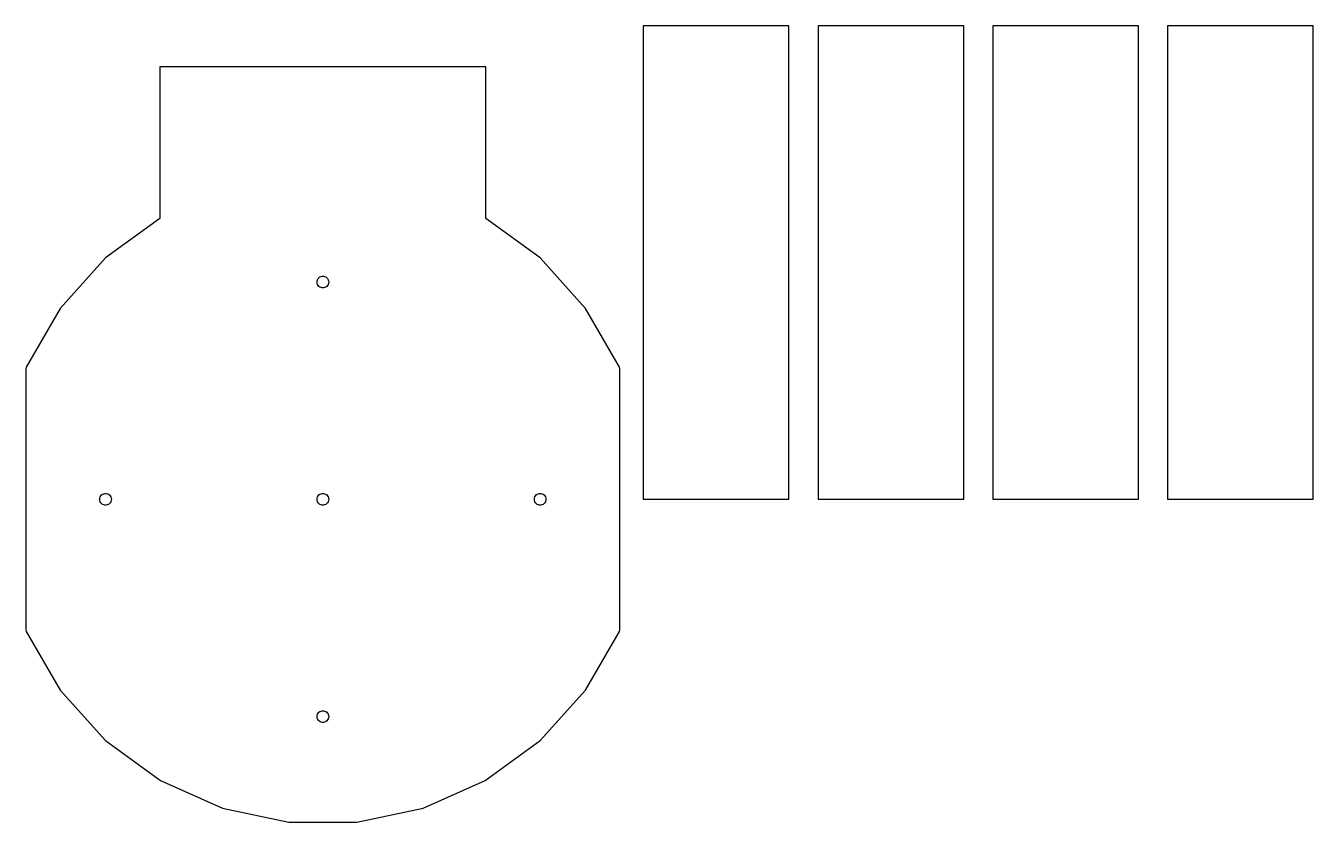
# Model space of a CAD drawing. Header units: metres. Extents: x -102 to 340, y -111 to 163.
import ezdxf

# ---------------------------------------------------------------- set-up
doc = ezdxf.new("R2010")
doc.units = ezdxf.units.M

msp = doc.modelspace()

# ---------------------------------------------------------------- linework, layer by layer
for p, q in [((160, 162.6), (110, 162.6)), ((110, 162.6), (110, 0)), ((160, 0), (160, 162.6)), ((220, 162.6), (170, 162.6)), ((170, 162.6), (170, 0)), ((220, 0), (220, 162.6)), ((280, 162.6), (230, 162.6)), ((230, 162.6), (230, 0)), ((280, 0), (280, 162.6)), ((340, 162.6), (290, 162.6)), ((290, 162.6), (290, 0)), ((340, 0), (340, 162.6)), ((56, 148.5), (-56, 148.5)), ((-56, 148.5), (-56, 96.3802)), ((56, 96.3802), (56, 148.5)), ((-56, 96.3802), (-74.608, 82.8606)), ((74.608, 82.8606), (56, 96.3802)), ((-74.608, 82.8606), (-90.2054, 65.5381)), ((90.2054, 65.5381), (74.608, 82.8606)), ((-1.95628, 75.0158), (-1.82709, 75.4135)), ((-1.82709, 75.4135), (-1.61803, 75.7756)), ((-1.61803, 75.7756), (-1.33826, 76.0863)), ((-1.33826, 76.0863), (-0.999985, 76.332)), ((-0.999985, 76.332), (-0.618027, 76.5021)), ((-0.618027, 76.5021), (-0.209045, 76.589)), ((-0.209045, 76.589), (0.209045, 76.589)), ((0.209045, 76.589), (0.618027, 76.5021)), ((0.618027, 76.5021), (1, 76.332)), ((1, 76.332), (1.33826, 76.0863)), ((1.33826, 76.0863), (1.61803, 75.7756)), ((1.61803, 75.7756), (1.82709, 75.4135)), ((1.82709, 75.4135), (1.95628, 75.0158)), ((-2, 74.6), (-1.95628, 75.0158)), ((-1.95628, 74.1842), (-2, 74.6)), ((-1.82709, 73.7865), (-1.95628, 74.1842)), ((-1.61803, 73.4244), (-1.82709, 73.7865)), ((-1.33826, 73.1137), (-1.61803, 73.4244)), ((-1, 72.8679), (-1.33826, 73.1137)), ((-0.618027, 72.6979), (-1, 72.8679)), ((-0.209045, 72.6109), (-0.618027, 72.6979)), ((0.209045, 72.6109), (-0.209045, 72.6109)), ((0.618027, 72.6979), (0.209045, 72.6109)), ((1, 72.8679), (0.618027, 72.6979)), ((1.33826, 73.1137), (1, 72.8679)), ((1.61803, 73.4244), (1.33826, 73.1137)), ((1.82709, 73.7865), (1.61803, 73.4244)), ((1.95628, 74.1842), (1.82709, 73.7865)), ((1.95628, 75.0158), (2, 74.6)), ((2, 74.6), (1.95628, 74.1842)), ((-90.2054, 65.5381), (-101.86, 45.3511)), ((101.86, 45.3511), (90.2054, 65.5381)), ((-101.86, 45.3511), (-102, 44.9212)), ((-102, 44.9212), (-102, -44.9212)), ((102, 44.9212), (101.86, 45.3511)), ((102, -44.9212), (102, 44.9212)), ((-76.6, 0), (-76.5563, 0.415817)), ((-76.5563, -0.415817), (-76.6, 0)), ((-76.5563, 0.415817), (-76.4271, 0.813461)), ((-76.4271, 0.813461), (-76.218, 1.17557)), ((-76.218, 1.17557), (-75.9382, 1.48628)), ((-75.9382, 1.48628), (-75.6, 1.73204)), ((-75.6, 1.73204), (-75.218, 1.9021)), ((-75.218, 1.9021), (-74.8091, 1.98903)), ((-74.8091, 1.98903), (-74.3909, 1.98903)), ((-74.3909, 1.98903), (-73.982, 1.9021)), ((-73.982, 1.9021), (-73.6, 1.73204)), ((-73.6, 1.73204), (-73.2617, 1.48628)), ((-73.2617, 1.48628), (-72.982, 1.17557)), ((-72.982, 1.17557), (-72.7729, 0.813461)), ((-72.7729, 0.813461), (-72.6437, 0.415817)), ((-72.6437, 0.415817), (-72.6, 0)), ((-72.6, 0), (-72.6437, -0.415817)), ((-2, 0), (-1.95628, 0.415817)), ((-1.95628, -0.415817), (-2, 0)), ((-1.95628, 0.415817), (-1.82709, 0.813461)), ((-1.82709, 0.813461), (-1.61803, 1.17557)), ((-1.61803, 1.17557), (-1.33826, 1.48628)), ((-1.33826, 1.48628), (-0.999985, 1.73204)), ((-0.999985, 1.73204), (-0.618027, 1.9021)), ((-0.618027, 1.9021), (-0.209045, 1.98903)), ((-0.209045, 1.98903), (0.209045, 1.98903)), ((0.209045, 1.98903), (0.618027, 1.9021)), ((0.618027, 1.9021), (1, 1.73204)), ((1, 1.73204), (1.33826, 1.48628)), ((1.33826, 1.48628), (1.61803, 1.17557)), ((1.61803, 1.17557), (1.82709, 0.813461)), ((1.82709, 0.813461), (1.95628, 0.415817)), ((1.95628, 0.415817), (2, 0)), ((2, 0), (1.95628, -0.415817)), ((72.6, 0), (72.6437, 0.415817)), ((72.6437, -0.415817), (72.6, 0)), ((72.6437, 0.415817), (72.7729, 0.813461)), ((72.7729, 0.813461), (72.982, 1.17557)), ((72.982, 1.17557), (73.2617, 1.48628)), ((73.2617, 1.48628), (73.6, 1.73204)), ((73.6, 1.73204), (73.982, 1.9021)), ((73.982, 1.9021), (74.3909, 1.98903)), ((74.3909, 1.98903), (74.8091, 1.98903)), ((74.8091, 1.98903), (75.218, 1.9021)), ((75.218, 1.9021), (75.6, 1.73204)), ((75.6, 1.73204), (75.9382, 1.48628)), ((75.9382, 1.48628), (76.218, 1.17557)), ((76.218, 1.17557), (76.4271, 0.813461)), ((76.4271, 0.813461), (76.5563, 0.415817)), ((76.5563, 0.415817), (76.6, 0)), ((76.6, 0), (76.5563, -0.415817)), ((110, 0), (160, 0)), ((170, 0), (220, 0)), ((230, 0), (280, 0)), ((290, 0), (340, 0)), ((-76.4271, -0.813461), (-76.5563, -0.415817)), ((-76.218, -1.17557), (-76.4271, -0.813461)), ((-75.9382, -1.48628), (-76.218, -1.17557)), ((-75.6, -1.73204), (-75.9382, -1.48628)), ((-75.218, -1.9021), (-75.6, -1.73204)), ((-74.8091, -1.98903), (-75.218, -1.9021)), ((-74.3909, -1.98903), (-74.8091, -1.98903)), ((-73.982, -1.9021), (-74.3909, -1.98903)), ((-73.6, -1.73204), (-73.982, -1.9021)), ((-73.2617, -1.48628), (-73.6, -1.73204)), ((-72.982, -1.17557), (-73.2617, -1.48628)), ((-72.7729, -0.813461), (-72.982, -1.17557)), ((-72.6437, -0.415817), (-72.7729, -0.813461)), ((-1.82709, -0.813461), (-1.95628, -0.415817)), ((-1.61803, -1.17557), (-1.82709, -0.813461)), ((-1.33826, -1.48628), (-1.61803, -1.17557)), ((-1, -1.73204), (-1.33826, -1.48628)), ((-0.618027, -1.9021), (-1, -1.73204)), ((-0.209045, -1.98903), (-0.618027, -1.9021)), ((0.209045, -1.98903), (-0.209045, -1.98903)), ((0.618027, -1.9021), (0.209045, -1.98903)), ((1, -1.73204), (0.618027, -1.9021)), ((1.33826, -1.48628), (1, -1.73204)), ((1.61803, -1.17557), (1.33826, -1.48628)), ((1.82709, -0.813461), (1.61803, -1.17557)), ((1.95628, -0.415817), (1.82709, -0.813461)), ((72.7729, -0.813461), (72.6437, -0.415817)), ((72.982, -1.17557), (72.7729, -0.813461)), ((73.2617, -1.48628), (72.982, -1.17557)), ((73.6, -1.73204), (73.2617, -1.48628)), ((73.982, -1.9021), (73.6, -1.73204)), ((74.3909, -1.98903), (73.982, -1.9021)), ((74.8091, -1.98903), (74.3909, -1.98903)), ((75.218, -1.9021), (74.8091, -1.98903)), ((75.6, -1.73204), (75.218, -1.9021)), ((75.9382, -1.48628), (75.6, -1.73204)), ((76.218, -1.17557), (75.9382, -1.48628)), ((76.4271, -0.813461), (76.218, -1.17557)), ((76.5563, -0.415817), (76.4271, -0.813461)), ((-102, -44.9212), (-101.86, -45.3511)), ((-101.86, -45.3511), (-90.2054, -65.5381)), ((90.2054, -65.5381), (101.86, -45.3511)), ((101.86, -45.3511), (102, -44.9212)), ((-90.2054, -65.5381), (-74.608, -82.8606)), ((74.608, -82.8606), (90.2054, -65.5381)), ((-2, -74.6), (-1.95628, -74.1842)), ((-1.95628, -75.0158), (-2, -74.6)), ((-1.95628, -74.1842), (-1.82709, -73.7865)), ((-1.82709, -75.4135), (-1.95628, -75.0158)), ((-1.82709, -73.7865), (-1.61803, -73.4244)), ((-1.61803, -73.4244), (-1.33826, -73.1137)), ((-1.33826, -73.1137), (-0.999985, -72.8679)), ((-0.999985, -72.8679), (-0.618027, -72.6979)), ((-0.618027, -72.6979), (-0.209045, -72.6109)), ((-0.209045, -72.6109), (0.209045, -72.6109)), ((0.209045, -72.6109), (0.618027, -72.6979)), ((0.618027, -72.6979), (1, -72.8679)), ((1, -72.8679), (1.33826, -73.1137)), ((1.33826, -73.1137), (1.61803, -73.4244)), ((1.61803, -73.4244), (1.82709, -73.7865)), ((1.82709, -73.7865), (1.95628, -74.1842)), ((1.95628, -75.0158), (1.82709, -75.4135)), ((1.95628, -74.1842), (2, -74.6)), ((2, -74.6), (1.95628, -75.0158)), ((-1.61803, -75.7756), (-1.82709, -75.4135)), ((-1.33826, -76.0863), (-1.61803, -75.7756)), ((-1, -76.332), (-1.33826, -76.0863)), ((-0.618027, -76.5021), (-1, -76.332)), ((-0.209045, -76.589), (-0.618027, -76.5021)), ((0.209045, -76.589), (-0.209045, -76.589)), ((0.618027, -76.5021), (0.209045, -76.589)), ((1, -76.332), (0.618027, -76.5021)), ((1.33826, -76.0863), (1, -76.332)), ((1.61803, -75.7756), (1.33826, -76.0863)), ((1.82709, -75.4135), (1.61803, -75.7756)), ((-74.608, -82.8606), (-55.75, -96.5618)), ((55.75, -96.5618), (74.608, -82.8606)), ((-55.75, -96.5618), (-34.4554, -106.043)), ((34.4554, -106.043), (55.75, -96.5618)), ((-34.4554, -106.043), (-11.6549, -110.889)), ((11.6549, -110.889), (34.4554, -106.043)), ((-11.6549, -110.889), (11.6549, -110.889))]:
    msp.add_line(p, q)

doc.saveas('drawing.dxf')
